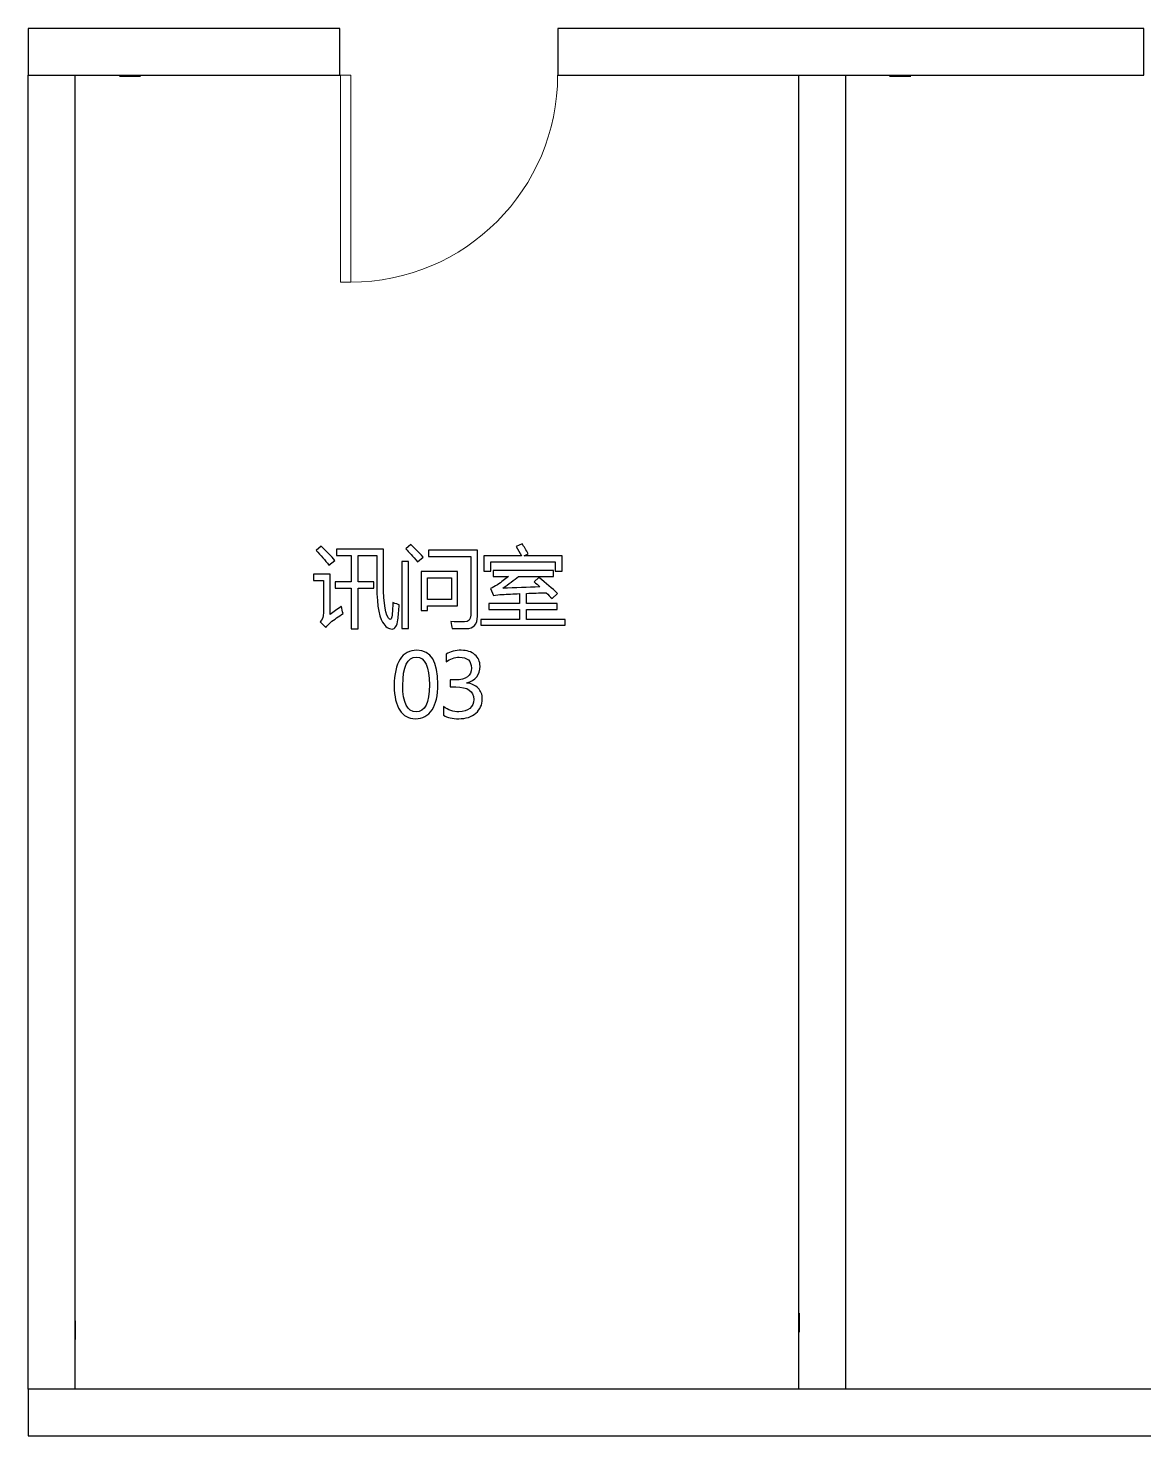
# Model space of a CAD drawing. Header units: millimetres. Extents: x 781 to 47484, y 534 to 14754.
# Drawn here: x 5471 to 9785, y 859 to 6302 of the extents above; entities that cross this region are included whole.
import ezdxf

# ---------------------------------------------------------------- set-up
doc = ezdxf.new("R2010")
doc.units = ezdxf.units.MM
doc.header["$MEASUREMENT"] = 0
doc.layers.add('layer 1', color=7, linetype='Continuous')

msp = doc.modelspace()

# ---------------------------------------------------------------- linework, layer by layer
at = {"layer": 'layer 1', "color": 0}
for points in [[(5471.2, 6120), (6676.3, 6120), (6676.3, 6300), (5471.2, 6300), (5471.2, 6120)], [(7518.8, 6120), (9784.8, 6120), (9784.8, 6300), (7518.8, 6300), (7518.8, 6120)], [(5471.1, 858.9), (11832.1, 858.9), (11832.1, 1038.9), (5471.1, 1038.9), (5471.1, 858.9)]]:
    msp.add_lwpolyline(points, close=True, dxfattribs=at)
at = {"layer": 'layer 1', "color": 0, "lineweight": 20}
msp.add_lwpolyline([(6678.4, 5320), (6718.4, 5320), (6718.4, 6120), (6678.4, 6120), (6678.4, 5320)], close=True, dxfattribs=at)
for points in [[(6020.9, 6301.8), (6020.9, 6301.8), (5903.2, 6301.8), (5903.2, 6301.8)], [(5905.8, 6114.6), (5905.8, 6114.6), (5823.9, 6114.6), (5823.9, 6114.6)], [(6718.4, 5320), (7160.1, 5320), (7518.4, 5678.2), (7518.4, 6120)], [(8883.9, 6114.6), (8883.9, 6114.6), (8801.9, 6114.6), (8801.9, 6114.6)], [(8454, 1259.7), (8454, 1259.7), (8454, 1333.4), (8454, 1333.4)], [(5654, 1303.7), (5654, 1303.7), (5654, 1231.8), (5654, 1231.8)], [(8632.6, 1303.7), (8632.6, 1303.7), (8632.6, 1231.8), (8632.6, 1231.8)], [(5941.5, 1039), (5941.5, 1039), (5823.9, 1039), (5823.9, 1039)], [(8919.6, 1039), (8919.6, 1039), (8801.9, 1039), (8801.9, 1039)]]:
    msp.add_open_spline(points, degree=3, dxfattribs=at)
at = {"layer": 'layer 1', "color": 0}
for points, knots in [([(5471.2, 6120), (5471.2, 6120), (5471.2, 1040), (5471.2, 1040), (5471.2, 1040), (5471.2, 1040), (5651.2, 1040), (5651.2, 1040), (5651.2, 1040), (5651.2, 1040), (5651.2, 6120), (5651.2, 6120), (5651.2, 6120), (5651.2, 6120), (5471.2, 6120), (5471.2, 6120)], [0, 0, 0, 0, 0.25, 0.25, 0.25, 0.25, 0.5, 0.5, 0.5, 0.5, 0.75, 0.75, 0.75, 0.75, 1, 1, 1, 1]), ([(8451.1, 6120), (8451.1, 6120), (8451.1, 1040), (8451.1, 1040), (8451.1, 1040), (8451.1, 1040), (8631.1, 1040), (8631.1, 1040), (8631.1, 1040), (8631.1, 1040), (8631.1, 6120), (8631.1, 6120), (8631.1, 6120), (8631.1, 6120), (8451.1, 6120), (8451.1, 6120)], [0, 0, 0, 0, 0.25, 0.25, 0.25, 0.25, 0.5, 0.5, 0.5, 0.5, 0.75, 0.75, 0.75, 0.75, 1, 1, 1, 1]), ([(6931.9, 4288.2), (6931.9, 4288.2), (6950.7, 4305.1), (6950.7, 4305.1), (6950.7, 4305.1), (6962.9, 4293.6), (6978.9, 4277.5), (6998.7, 4256.8), (6998.7, 4256.8), (6998.7, 4256.8), (6977.2, 4237.9), (6977.2, 4237.9), (6977.2, 4237.9), (6958.3, 4260), (6943.1, 4276.7), (6931.9, 4288.2)], [0, 0, 0, 0, 0.25, 0.25, 0.25, 0.25, 0.5, 0.5, 0.5, 0.5, 0.75, 0.75, 0.75, 0.75, 1, 1, 1, 1]), ([(7233.4, 4261.8), (7233.4, 4261.8), (7378.3, 4261.8), (7378.3, 4261.8), (7378.3, 4261.8), (7372.1, 4273.7), (7365.2, 4285.5), (7357.5, 4297.1), (7357.5, 4297.1), (7357.5, 4297.1), (7380.9, 4308.4), (7380.9, 4308.4), (7380.9, 4308.4), (7389.1, 4296.2), (7397, 4283.4), (7404.8, 4269.7), (7404.8, 4269.7), (7404.8, 4269.7), (7388.4, 4261.8), (7388.4, 4261.8), (7388.4, 4261.8), (7388.4, 4261.8), (7535.7, 4261.8), (7535.7, 4261.8), (7535.7, 4261.8), (7535.7, 4261.8), (7535.7, 4201.9), (7535.7, 4201.9), (7535.7, 4201.9), (7535.7, 4201.9), (7509.3, 4201.9), (7509.3, 4201.9), (7509.3, 4201.9), (7509.3, 4201.9), (7509.3, 4238.9), (7509.3, 4238.9), (7509.3, 4238.9), (7509.3, 4238.9), (7259.9, 4238.9), (7259.9, 4238.9), (7259.9, 4238.9), (7259.9, 4238.9), (7259.9, 4201.9), (7259.9, 4201.9), (7259.9, 4201.9), (7259.9, 4201.9), (7233.4, 4201.9), (7233.4, 4201.9), (7233.4, 4201.9), (7233.4, 4201.9), (7233.4, 4261.8), (7233.4, 4261.8)], [0, 0, 0, 0, 0.076923, 0.076923, 0.076923, 0.076923, 0.153846, 0.153846, 0.153846, 0.153846, 0.230769, 0.230769, 0.230769, 0.230769, 0.307692, 0.307692, 0.307692, 0.307692, 0.384615, 0.384615, 0.384615, 0.384615, 0.461538, 0.461538, 0.461538, 0.461538, 0.538462, 0.538462, 0.538462, 0.538462, 0.615385, 0.615385, 0.615385, 0.615385, 0.692308, 0.692308, 0.692308, 0.692308, 0.769231, 0.769231, 0.769231, 0.769231, 0.846154, 0.846154, 0.846154, 0.846154, 0.923077, 0.923077, 0.923077, 0.923077, 1, 1, 1, 1]), ([(6604.3, 4298.8), (6626.3, 4277.2), (6643.7, 4258.9), (6656.5, 4243.9), (6656.5, 4243.9), (6656.5, 4243.9), (6634, 4225.4), (6634, 4225.4), (6634, 4225.4), (6618.8, 4245), (6602.3, 4264), (6584.7, 4282.2), (6584.7, 4282.2), (6584.7, 4282.2), (6604.3, 4298.8), (6604.3, 4298.8)], [0, 0, 0, 0, 0.25, 0.25, 0.25, 0.25, 0.5, 0.5, 0.5, 0.5, 0.75, 0.75, 0.75, 0.75, 1, 1, 1, 1]), ([(6658.5, 4160.6), (6658.5, 4160.6), (6720.7, 4160.6), (6720.7, 4160.6), (6720.7, 4160.6), (6720.7, 4160.6), (6720.7, 4263.4), (6720.7, 4263.4), (6720.7, 4263.4), (6720.7, 4263.4), (6662.8, 4263.4), (6662.8, 4263.4), (6662.8, 4263.4), (6662.8, 4263.4), (6662.8, 4287.9), (6662.8, 4287.9), (6662.8, 4287.9), (6662.8, 4287.9), (6845.7, 4287.9), (6845.7, 4287.9), (6845.7, 4287.9), (6845.7, 4287.9), (6845.7, 4184.4), (6845.7, 4184.4), (6845.7, 4184.4), (6843.9, 4096.6), (6849.5, 4042.9), (6862.6, 4023.3), (6862.6, 4023.3), (6865.4, 4018.4), (6868.4, 4015.9), (6871.5, 4015.7), (6871.5, 4015.7), (6874.6, 4015.9), (6876.6, 4019.4), (6877.5, 4026.3), (6877.5, 4026.3), (6879.2, 4043.3), (6880.6, 4061.3), (6881.7, 4080.5), (6881.7, 4080.5), (6892.8, 4076.7), (6900.9, 4074), (6906.2, 4072.2), (6906.2, 4072.2), (6904.4, 4049.8), (6902.7, 4030.6), (6900.9, 4014.7), (6900.9, 4014.7), (6897.4, 3990.7), (6889.8, 3978.6), (6878.1, 3978.6), (6878.1, 3978.6), (6865.1, 3978.6), (6853, 3987.2), (6841.7, 4004.4), (6841.7, 4004.4), (6825.2, 4031.1), (6817.8, 4087.6), (6819.5, 4173.8), (6819.5, 4173.8), (6819.5, 4173.8), (6819.5, 4263.4), (6819.5, 4263.4), (6819.5, 4263.4), (6819.5, 4263.4), (6746.8, 4263.4), (6746.8, 4263.4), (6746.8, 4263.4), (6746.8, 4263.4), (6746.8, 4160.6), (6746.8, 4160.6), (6746.8, 4160.6), (6746.8, 4160.6), (6808, 4160.6), (6808, 4160.6), (6808, 4160.6), (6808, 4160.6), (6808, 4136.1), (6808, 4136.1), (6808, 4136.1), (6808, 4136.1), (6746.8, 4136.1), (6746.8, 4136.1), (6746.8, 4136.1), (6746.8, 4136.1), (6746.8, 3979), (6746.8, 3979), (6746.8, 3979), (6746.8, 3979), (6720.7, 3979), (6720.7, 3979), (6720.7, 3979), (6720.7, 3979), (6720.7, 4136.1), (6720.7, 4136.1), (6720.7, 4136.1), (6720.7, 4136.1), (6658.5, 4136.1), (6658.5, 4136.1), (6658.5, 4136.1), (6658.5, 4136.1), (6658.5, 4160.6), (6658.5, 4160.6)], [0, 0, 0, 0, 0.038462, 0.038462, 0.038462, 0.038462, 0.076923, 0.076923, 0.076923, 0.076923, 0.115385, 0.115385, 0.115385, 0.115385, 0.153846, 0.153846, 0.153846, 0.153846, 0.192308, 0.192308, 0.192308, 0.192308, 0.230769, 0.230769, 0.230769, 0.230769, 0.269231, 0.269231, 0.269231, 0.269231, 0.307692, 0.307692, 0.307692, 0.307692, 0.346154, 0.346154, 0.346154, 0.346154, 0.384615, 0.384615, 0.384615, 0.384615, 0.423077, 0.423077, 0.423077, 0.423077, 0.461538, 0.461538, 0.461538, 0.461538, 0.5, 0.5, 0.5, 0.5, 0.538462, 0.538462, 0.538462, 0.538462, 0.576923, 0.576923, 0.576923, 0.576923, 0.615385, 0.615385, 0.615385, 0.615385, 0.653846, 0.653846, 0.653846, 0.653846, 0.692308, 0.692308, 0.692308, 0.692308, 0.730769, 0.730769, 0.730769, 0.730769, 0.769231, 0.769231, 0.769231, 0.769231, 0.807692, 0.807692, 0.807692, 0.807692, 0.846154, 0.846154, 0.846154, 0.846154, 0.884615, 0.884615, 0.884615, 0.884615, 0.923077, 0.923077, 0.923077, 0.923077, 0.961538, 0.961538, 0.961538, 0.961538, 1, 1, 1, 1]), ([(7018.9, 4259.1), (7018.9, 4259.1), (7018.9, 4283.9), (7018.9, 4283.9), (7018.9, 4283.9), (7018.9, 4283.9), (7208.1, 4283.9), (7208.1, 4283.9), (7208.1, 4283.9), (7208.1, 4283.9), (7208.1, 4028.2), (7208.1, 4028.2), (7208.1, 4028.2), (7208.1, 3996.3), (7193.6, 3980.3), (7164.7, 3980.3), (7164.7, 3980.3), (7146, 3980.3), (7127.9, 3980.5), (7110.5, 3980.9), (7110.5, 3980.9), (7109.6, 3987.5), (7107.8, 3996.5), (7105.2, 4007.8), (7105.2, 4007.8), (7123.5, 4006.4), (7141.1, 4005.8), (7158.1, 4005.8), (7158.1, 4005.8), (7174.2, 4005.8), (7182.3, 4014.4), (7182.3, 4031.6), (7182.3, 4031.6), (7182.3, 4031.6), (7182.3, 4259.1), (7182.3, 4259.1), (7182.3, 4259.1), (7182.3, 4259.1), (7018.9, 4259.1), (7018.9, 4259.1)], [0, 0, 0, 0, 0.1, 0.1, 0.1, 0.1, 0.2, 0.2, 0.2, 0.2, 0.3, 0.3, 0.3, 0.3, 0.4, 0.4, 0.4, 0.4, 0.5, 0.5, 0.5, 0.5, 0.6, 0.6, 0.6, 0.6, 0.7, 0.7, 0.7, 0.7, 0.8, 0.8, 0.8, 0.8, 0.9, 0.9, 0.9, 0.9, 1, 1, 1, 1]), ([(6915.4, 4239.6), (6915.4, 4239.6), (6941.2, 4239.6), (6941.2, 4239.6), (6941.2, 4239.6), (6941.2, 4239.6), (6941.2, 3980.3), (6941.2, 3980.3), (6941.2, 3980.3), (6941.2, 3980.3), (6915.4, 3980.3), (6915.4, 3980.3), (6915.4, 3980.3), (6915.4, 3980.3), (6915.4, 4239.6), (6915.4, 4239.6)], [0, 0, 0, 0, 0.25, 0.25, 0.25, 0.25, 0.5, 0.5, 0.5, 0.5, 0.75, 0.75, 0.75, 0.75, 1, 1, 1, 1]), ([(6991.1, 4200.9), (6991.1, 4200.9), (7131.3, 4200.9), (7131.3, 4200.9), (7131.3, 4200.9), (7131.3, 4200.9), (7131.3, 4068.6), (7131.3, 4068.6), (7131.3, 4068.6), (7131.3, 4068.6), (7014.9, 4068.6), (7014.9, 4068.6), (7014.9, 4068.6), (7014.9, 4068.6), (7014.9, 4049.8), (7014.9, 4049.8), (7014.9, 4049.8), (7014.9, 4049.8), (6991.1, 4049.8), (6991.1, 4049.8), (6991.1, 4049.8), (6991.1, 4049.8), (6991.1, 4200.9), (6991.1, 4200.9)], [0, 0, 0, 0, 0.166667, 0.166667, 0.166667, 0.166667, 0.333333, 0.333333, 0.333333, 0.333333, 0.5, 0.5, 0.5, 0.5, 0.666667, 0.666667, 0.666667, 0.666667, 0.833333, 0.833333, 0.833333, 0.833333, 1, 1, 1, 1]), ([(7221.5, 4015.7), (7221.5, 4015.7), (7370.7, 4015.7), (7370.7, 4015.7), (7370.7, 4015.7), (7370.7, 4015.7), (7370.7, 4054.4), (7370.7, 4054.4), (7370.7, 4054.4), (7370.7, 4054.4), (7252, 4054.4), (7252, 4054.4), (7252, 4054.4), (7252, 4054.4), (7252, 4077.2), (7252, 4077.2), (7252, 4077.2), (7252, 4077.2), (7370.7, 4077.2), (7370.7, 4077.2), (7370.7, 4077.2), (7370.7, 4077.2), (7370.7, 4115.4), (7370.7, 4115.4), (7370.7, 4115.4), (7347.5, 4114.4), (7324.9, 4113.4), (7303.2, 4112.2), (7303.2, 4112.2), (7292.2, 4111.6), (7281.2, 4110.1), (7270.1, 4107.9), (7270.1, 4107.9), (7270.1, 4107.9), (7258.9, 4135.4), (7258.9, 4135.4), (7258.9, 4135.4), (7267.3, 4138.7), (7276.2, 4143.4), (7285.7, 4149.6), (7285.7, 4149.6), (7301.2, 4160.3), (7315.5, 4171.1), (7328.6, 4182.1), (7328.6, 4182.1), (7328.6, 4182.1), (7268.5, 4182.1), (7268.5, 4182.1), (7268.5, 4182.1), (7268.5, 4182.1), (7268.5, 4204.9), (7268.5, 4204.9), (7268.5, 4204.9), (7268.5, 4204.9), (7502, 4204.9), (7502, 4204.9), (7502, 4204.9), (7502, 4204.9), (7502, 4182.1), (7502, 4182.1), (7502, 4182.1), (7502, 4182.1), (7367.4, 4182.1), (7367.4, 4182.1), (7367.4, 4182.1), (7349.8, 4167.7), (7329.5, 4152.5), (7306.5, 4136.4), (7306.5, 4136.4), (7354.4, 4138), (7402.1, 4139.8), (7449.7, 4141.7), (7449.7, 4141.7), (7442.7, 4148.1), (7435.3, 4154.6), (7427.6, 4161.2), (7427.6, 4161.2), (7427.6, 4161.2), (7445.8, 4177.7), (7445.8, 4177.7), (7445.8, 4177.7), (7473.6, 4155.9), (7497.7, 4135.4), (7518.2, 4116.2), (7518.2, 4116.2), (7518.2, 4116.2), (7496.7, 4096), (7496.7, 4096), (7496.7, 4096), (7489.8, 4103.4), (7482.3, 4111.1), (7474.4, 4118.8), (7474.4, 4118.8), (7447.9, 4118.2), (7422.3, 4117.4), (7397.5, 4116.4), (7397.5, 4116.4), (7397.5, 4116.4), (7397.5, 4077.2), (7397.5, 4077.2), (7397.5, 4077.2), (7397.5, 4077.2), (7516.6, 4077.2), (7516.6, 4077.2), (7516.6, 4077.2), (7516.6, 4077.2), (7516.6, 4054.4), (7516.6, 4054.4), (7516.6, 4054.4), (7516.6, 4054.4), (7397.5, 4054.4), (7397.5, 4054.4), (7397.5, 4054.4), (7397.5, 4054.4), (7397.5, 4015.7), (7397.5, 4015.7), (7397.5, 4015.7), (7397.5, 4015.7), (7547, 4015.7), (7547, 4015.7), (7547, 4015.7), (7547, 4015.7), (7547, 3992.9), (7547, 3992.9), (7547, 3992.9), (7547, 3992.9), (7221.5, 3992.9), (7221.5, 3992.9), (7221.5, 3992.9), (7221.5, 3992.9), (7221.5, 4015.7), (7221.5, 4015.7)], [0, 0, 0, 0, 0.030303, 0.030303, 0.030303, 0.030303, 0.060606, 0.060606, 0.060606, 0.060606, 0.090909, 0.090909, 0.090909, 0.090909, 0.121212, 0.121212, 0.121212, 0.121212, 0.151515, 0.151515, 0.151515, 0.151515, 0.181818, 0.181818, 0.181818, 0.181818, 0.212121, 0.212121, 0.212121, 0.212121, 0.242424, 0.242424, 0.242424, 0.242424, 0.272727, 0.272727, 0.272727, 0.272727, 0.30303, 0.30303, 0.30303, 0.30303, 0.333333, 0.333333, 0.333333, 0.333333, 0.363636, 0.363636, 0.363636, 0.363636, 0.393939, 0.393939, 0.393939, 0.393939, 0.424242, 0.424242, 0.424242, 0.424242, 0.454545, 0.454545, 0.454545, 0.454545, 0.484848, 0.484848, 0.484848, 0.484848, 0.515152, 0.515152, 0.515152, 0.515152, 0.545455, 0.545455, 0.545455, 0.545455, 0.575758, 0.575758, 0.575758, 0.575758, 0.606061, 0.606061, 0.606061, 0.606061, 0.636364, 0.636364, 0.636364, 0.636364, 0.666667, 0.666667, 0.666667, 0.666667, 0.69697, 0.69697, 0.69697, 0.69697, 0.727273, 0.727273, 0.727273, 0.727273, 0.757576, 0.757576, 0.757576, 0.757576, 0.787879, 0.787879, 0.787879, 0.787879, 0.818182, 0.818182, 0.818182, 0.818182, 0.848485, 0.848485, 0.848485, 0.848485, 0.878788, 0.878788, 0.878788, 0.878788, 0.909091, 0.909091, 0.909091, 0.909091, 0.939394, 0.939394, 0.939394, 0.939394, 0.969697, 0.969697, 0.969697, 0.969697, 1, 1, 1, 1]), ([(6682, 4066.6), (6684, 4056.5), (6686.2, 4047.2), (6688.6, 4038.8), (6688.6, 4038.8), (6671.4, 4027.3), (6655.3, 4015.8), (6640.3, 4004.1), (6640.3, 4004.1), (6634.1, 3998.8), (6628.1, 3992.3), (6622.1, 3984.6), (6622.1, 3984.6), (6622.1, 3984.6), (6600.3, 4006.7), (6600.3, 4006.7), (6600.3, 4006.7), (6608.9, 4014.7), (6613.2, 4026.2), (6613.2, 4041.1), (6613.2, 4041.1), (6613.2, 4041.1), (6613.2, 4166.1), (6613.2, 4166.1), (6613.2, 4166.1), (6613.2, 4166.1), (6574.8, 4166.1), (6574.8, 4166.1), (6574.8, 4166.1), (6574.8, 4166.1), (6574.8, 4190.6), (6574.8, 4190.6), (6574.8, 4190.6), (6574.8, 4190.6), (6639, 4190.6), (6639, 4190.6), (6639, 4190.6), (6639, 4190.6), (6639, 4035.2), (6639, 4035.2), (6639, 4035.2), (6652.2, 4044.4), (6666.5, 4054.9), (6682, 4066.6)], [0, 0, 0, 0, 0.090909, 0.090909, 0.090909, 0.090909, 0.181818, 0.181818, 0.181818, 0.181818, 0.272727, 0.272727, 0.272727, 0.272727, 0.363636, 0.363636, 0.363636, 0.363636, 0.454545, 0.454545, 0.454545, 0.454545, 0.545455, 0.545455, 0.545455, 0.545455, 0.636364, 0.636364, 0.636364, 0.636364, 0.727273, 0.727273, 0.727273, 0.727273, 0.818182, 0.818182, 0.818182, 0.818182, 0.909091, 0.909091, 0.909091, 0.909091, 1, 1, 1, 1]), ([(7107.6, 4176.4), (7107.6, 4176.4), (7014.9, 4176.4), (7014.9, 4176.4), (7014.9, 4176.4), (7014.9, 4176.4), (7014.9, 4093), (7014.9, 4093), (7014.9, 4093), (7014.9, 4093), (7107.6, 4093), (7107.6, 4093), (7107.6, 4093), (7107.6, 4093), (7107.6, 4176.4), (7107.6, 4176.4)], [0, 0, 0, 0, 0.25, 0.25, 0.25, 0.25, 0.5, 0.5, 0.5, 0.5, 0.75, 0.75, 0.75, 0.75, 1, 1, 1, 1]), ([(6886.6, 3759), (6886.6, 3804.2), (6894.1, 3838.4), (6909.1, 3861.6), (6909.1, 3861.6), (6924.1, 3884.8), (6945.8, 3896.4), (6974.2, 3896.4), (6974.2, 3896.4), (7028.5, 3896.4), (7055.6, 3852.7), (7055.6, 3765.1), (7055.6, 3765.1), (7055.6, 3721.9), (7048, 3688.9), (7032.7, 3666), (7032.7, 3666), (7017.4, 3643.1), (6996, 3631.7), (6968.5, 3631.7), (6968.5, 3631.7), (6942.5, 3631.7), (6922.3, 3642.5), (6908, 3664.3), (6908, 3664.3), (6893.8, 3686), (6886.6, 3717.5), (6886.6, 3759)], [0, 0, 0, 0, 0.142857, 0.142857, 0.142857, 0.142857, 0.285714, 0.285714, 0.285714, 0.285714, 0.428571, 0.428571, 0.428571, 0.428571, 0.571429, 0.571429, 0.571429, 0.571429, 0.714286, 0.714286, 0.714286, 0.714286, 0.857143, 0.857143, 0.857143, 0.857143, 1, 1, 1, 1]), ([(6919.7, 3760.5), (6919.7, 3692.5), (6936.9, 3658.4), (6971.5, 3658.4), (6971.5, 3658.4), (7005.4, 3658.4), (7022.4, 3693), (7022.4, 3762.1), (7022.4, 3762.1), (7022.4, 3833.7), (7005.7, 3869.5), (6972.4, 3869.5), (6972.4, 3869.5), (6937.3, 3869.5), (6919.7, 3833.1), (6919.7, 3760.5)], [0, 0, 0, 0, 0.25, 0.25, 0.25, 0.25, 0.5, 0.5, 0.5, 0.5, 0.75, 0.75, 0.75, 0.75, 1, 1, 1, 1]), ([(7077.2, 3678.8), (7094.7, 3665.3), (7114.5, 3658.4), (7136.6, 3658.4), (7136.6, 3658.4), (7154.2, 3658.4), (7168.2, 3662.8), (7178.5, 3671.4), (7178.5, 3671.4), (7188.8, 3680.1), (7194, 3691.7), (7194, 3706.2), (7194, 3706.2), (7194, 3738.6), (7170.8, 3754.8), (7124.4, 3754.8), (7124.4, 3754.8), (7124.4, 3754.8), (7103, 3754.8), (7103, 3754.8), (7103, 3754.8), (7103, 3754.8), (7103, 3781.7), (7103, 3781.7), (7103, 3781.7), (7103, 3781.7), (7123.3, 3781.7), (7123.3, 3781.7), (7123.3, 3781.7), (7164.5, 3781.7), (7185, 3796.9), (7185, 3827.3), (7185, 3827.3), (7185, 3855.4), (7169.3, 3869.5), (7137.9, 3869.5), (7137.9, 3869.5), (7120, 3869.5), (7103, 3863.4), (7087.2, 3851.3), (7087.2, 3851.3), (7087.2, 3851.3), (7087.2, 3881.8), (7087.2, 3881.8), (7087.2, 3881.8), (7103.9, 3891.6), (7123.5, 3896.4), (7145.9, 3896.4), (7145.9, 3896.4), (7167.6, 3896.4), (7185.2, 3890.7), (7198.4, 3879.3), (7198.4, 3879.3), (7211.7, 3867.9), (7218.3, 3853.1), (7218.3, 3834.9), (7218.3, 3834.9), (7218.3, 3801.4), (7201.2, 3779.9), (7167, 3770.3), (7167, 3770.3), (7167, 3770.3), (7167, 3769.6), (7167, 3769.6), (7167, 3769.6), (7185.5, 3767.6), (7200.2, 3761.1), (7210.9, 3750), (7210.9, 3750), (7221.7, 3738.9), (7227, 3725.1), (7227, 3708.6), (7227, 3708.6), (7227, 3685.5), (7218.7, 3667), (7202.1, 3652.9), (7202.1, 3652.9), (7185.5, 3638.7), (7163.5, 3631.7), (7135.9, 3631.7), (7135.9, 3631.7), (7111.7, 3631.7), (7092.1, 3636.2), (7077.2, 3645.2), (7077.2, 3645.2), (7077.2, 3645.2), (7077.2, 3678.8), (7077.2, 3678.8)], [0, 0, 0, 0, 0.045455, 0.045455, 0.045455, 0.045455, 0.090909, 0.090909, 0.090909, 0.090909, 0.136364, 0.136364, 0.136364, 0.136364, 0.181818, 0.181818, 0.181818, 0.181818, 0.227273, 0.227273, 0.227273, 0.227273, 0.272727, 0.272727, 0.272727, 0.272727, 0.318182, 0.318182, 0.318182, 0.318182, 0.363636, 0.363636, 0.363636, 0.363636, 0.409091, 0.409091, 0.409091, 0.409091, 0.454545, 0.454545, 0.454545, 0.454545, 0.5, 0.5, 0.5, 0.5, 0.545455, 0.545455, 0.545455, 0.545455, 0.590909, 0.590909, 0.590909, 0.590909, 0.636364, 0.636364, 0.636364, 0.636364, 0.681818, 0.681818, 0.681818, 0.681818, 0.727273, 0.727273, 0.727273, 0.727273, 0.772727, 0.772727, 0.772727, 0.772727, 0.818182, 0.818182, 0.818182, 0.818182, 0.863636, 0.863636, 0.863636, 0.863636, 0.909091, 0.909091, 0.909091, 0.909091, 0.954545, 0.954545, 0.954545, 0.954545, 1, 1, 1, 1])]:
    msp.add_open_spline(points, degree=3, knots=knots, dxfattribs=at)

doc.saveas('drawing.dxf')
